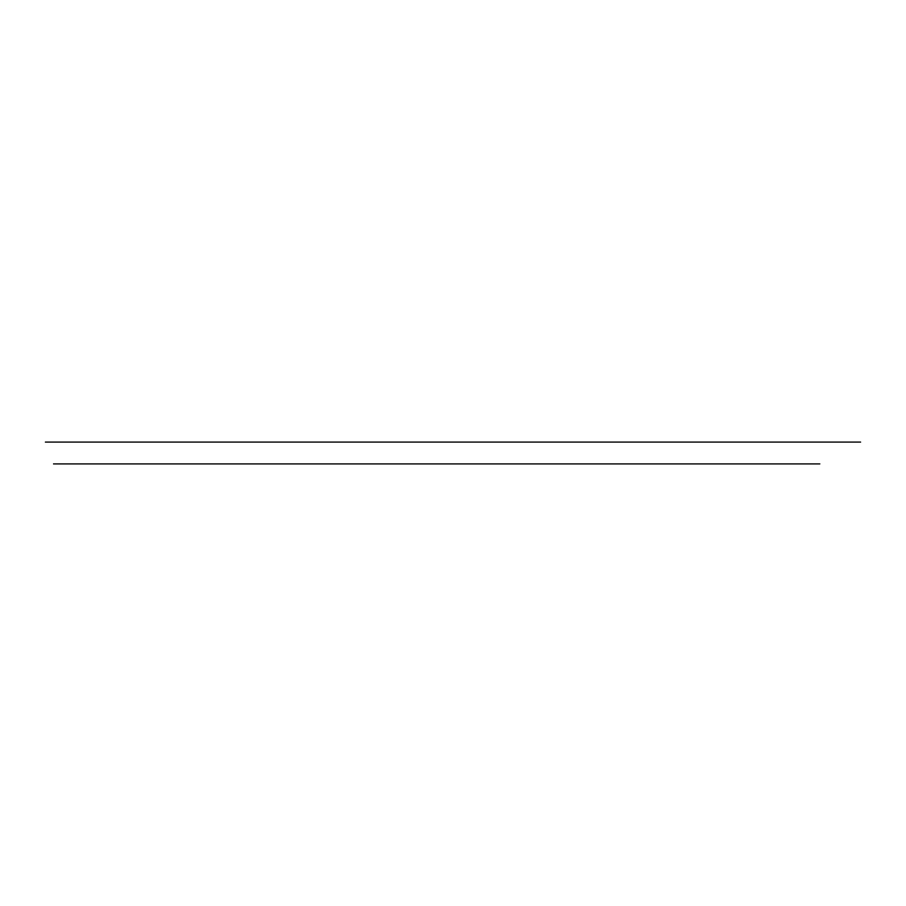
<?xml version="1.0" encoding="UTF-8"?>
<svg xmlns="http://www.w3.org/2000/svg" width="906" height="906" viewBox="0 0 906 906"><rect width="100%" height="100%" fill="white"/><g stroke="black" fill="none" stroke-linecap="round" stroke-linejoin="round"><path stroke-width="1.36" d="M45.3 442.083L860.7 442.083M53.454 463.917L819.93 463.917"/></g></svg>
